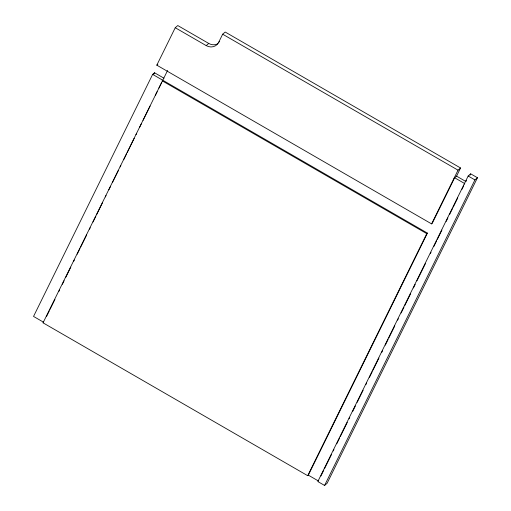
<?xml version="1.0" encoding="UTF-8"?>
<svg xmlns="http://www.w3.org/2000/svg" width="511" height="511" viewBox="0 0 511 511"><rect width="100%" height="100%" fill="white"/><g stroke="black" fill="none" stroke-linecap="round" stroke-linejoin="round"><path stroke-width="0.77" d="M464.16 184.158L464.793 183.615L454.656 177.758L432.229 223.345L431.591 223.888L156.813 65.165L175.241 27.722L177.777 25.55L208.744 43.441A9.869 8.943 49.4 0 0 218.063 43.595M152.642 74.389L33.541 316.43L43.678 322.281L43.045 322.824L307.692 475.69L308.325 475.147L427.42 233.112L152.642 74.389L154.539 72.766L163.999 78.228M153.837 74.197L154.539 72.766M43.045 322.824L167.582 70.48M46.495 316.552L49.318 310.829M50.021 309.391L54.952 299.369M58.829 291.494L59.532 290.056M62.355 284.333L64.118 280.75M65.874 277.173L70.812 267.144M73.629 261.415L74.331 259.984M77.155 254.254L79.972 248.525M80.674 247.094L86.666 234.919M89.482 229.19L90.192 227.759M93.008 222.03L95.825 216.3M96.534 214.869L102.519 202.695M105.343 196.965L106.045 195.534M108.862 189.805L110.625 186.228M112.388 182.644L118.38 170.476M120.142 166.893L120.845 165.462M123.662 159.732L126.485 154.003M127.188 152.572L134.233 138.251M135.996 134.668L136.699 133.237M139.522 127.507L141.279 123.93M143.042 120.347L150.093 106.026M155.376 95.282L157.139 91.705M158.902 88.122L161.719 82.392M175.241 27.722L206.208 45.607A9.869 8.943 49.4 0 0 218.657 42.349L222.662 34.205L225.198 32.04L460.564 167.991L456.559 176.129L454.024 178.301M307.692 475.69L426.787 233.655L427.42 233.112M431.591 223.888L458.028 170.163L460.564 167.991M468.165 176.014L317.823 481.547L324.581 485.45L327.117 483.278L477.459 177.745L470.701 173.842L468.165 176.014L474.923 179.917L477.459 177.745M320.921 476.003L323.738 470.28M324.44 468.849L331.473 454.554M333.229 450.977L333.938 449.552M336.749 443.829L339.566 438.112M340.269 436.681L347.301 422.386M349.064 418.809L349.767 417.378M352.577 411.662L355.394 405.945M357.151 402.368L363.136 390.212M365.946 384.496L366.649 383.065M369.466 377.348L372.276 371.625M372.979 370.2L378.964 358.045M381.774 352.328L382.477 350.897M385.294 345.174L388.111 339.457M388.814 338.027L394.792 325.877M397.603 320.154L398.312 318.723M401.122 313.007L403.939 307.29M404.642 305.859L410.62 293.704M413.437 287.987L415.194 284.41M416.95 280.839L425.395 263.682M430.319 253.673L431.022 252.242M433.839 246.526L436.65 240.802M437.352 239.372L441.926 230.078M446.148 221.499L447.911 217.929M449.667 214.352L452.484 208.635M453.187 207.204L457.76 197.91M461.976 189.332L463.739 185.755M470.031 175.203L470.701 173.842M324.581 485.45L474.923 179.917M156.813 65.165L157.829 64.297M206.208 45.607L208.744 43.441M218.657 42.349L219.673 41.48M465.495 181.443L466.511 180.575M222.662 34.205L458.028 170.163M456.559 176.129L466.019 181.597M162.14 80.789L426.787 233.655M308.325 475.147L318.455 481.004"/></g></svg>
